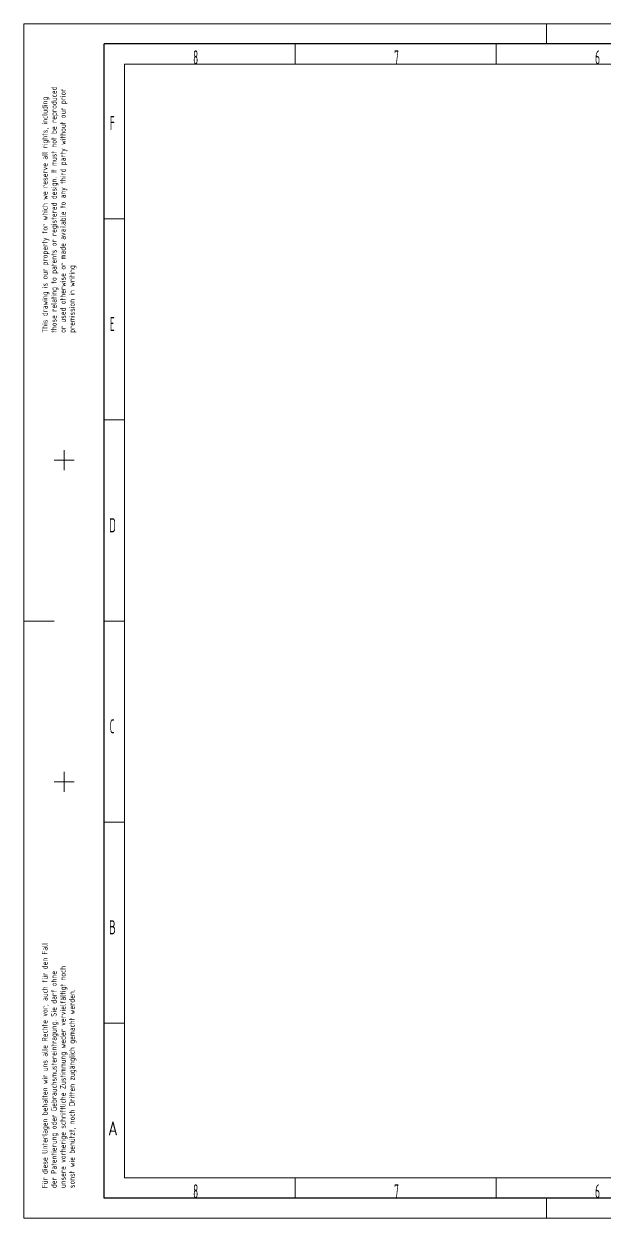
# Model space of a CAD drawing. Header units: millimetres. Extents: x 0 to 420, y 0 to 297.
# Drawn here: x 0 to 144.1, y 0 to 297 of the extents above; entities that cross this region are included whole.
import ezdxf
from ezdxf.lldxf.tags import DXFTag

# ---------------------------------------------------------------- set-up
doc = ezdxf.new("R2010")
doc.units = ezdxf.units.MM
doc.layers.add('1', color=7, linetype='Continuous', true_color=0xffffff)
doc.styles.add('iso-1', font='isocp.shx')
tags = doc.linetypes.add('DASHED', pattern=[25.72, 12.86, -12.86]).pattern_tags.tags
tags[6:7] = [DXFTag(74, 4), DXFTag(75, 0), DXFTag(340, '0'), DXFTag(46, 0.0), DXFTag(50, 0.0), DXFTag(44, 0.0), DXFTag(45, 0.0)]
tags[4:5] = [DXFTag(74, 4), DXFTag(75, 0), DXFTag(340, '0'), DXFTag(46, 0.0), DXFTag(50, 0.0), DXFTag(44, 0.0), DXFTag(45, 0.0)]

msp = doc.modelspace()

# ---------------------------------------------------------------- linework, layer by layer
at = {"layer": '1', "color": 4, "linetype": 'Continuous', "lineweight": 18}
for p, q in [((0, 297), (420, 297)), ((0, 0), (0, 297)), ((130, 297), (130, 292)), ((130, 5), (130, 0)), ((420, 0), (0, 0))]:
    msp.add_line(p, q, dxfattribs=at)
at = {"layer": '1', "color": 4, "linetype": 'Continuous', "lineweight": 25}
for p, q in [((20, 5), (20, 292)), ((415, 292), (20, 292)), ((415, 5), (20, 5))]:
    msp.add_line(p, q, dxfattribs=at)
at = {"layer": '1', "color": 1, "linetype": 'Continuous', "lineweight": 13}
for p, q in [((67.5, 292), (67.5, 287)), ((117.5, 292), (117.5, 287)), ((25, 287), (25, 10)), ((25, 287), (410, 287)), ((25, 248.5), (20, 248.5)), ((25, 198.5), (20, 198.5)), ((25, 148.5), (20, 148.5)), ((25, 98.5), (20, 98.5)), ((25, 48.5), (20, 48.5)), ((25, 10), (410, 10)), ((67.5, 10), (67.5, 5)), ((117.5, 10), (117.5, 5))]:
    msp.add_line(p, q, dxfattribs=at)
at = {"layer": '1', "color": 4, "linetype": 'DASHED', "lineweight": 18}
for p, q in [((10, 191), (10, 186)), ((7.5, 188.5), (12.5, 188.5)), ((10, 111), (10, 106)), ((7.5, 108.5), (12.5, 108.5))]:
    msp.add_line(p, q, dxfattribs=at)
at = {"layer": '1', "color": 1, "linetype": 'DASHED', "lineweight": 13}
msp.add_line((0, 148.5), (7.5, 148.5), dxfattribs=at)

# ---------------------------------------------------------------- texts
at = {"layer": '1', "color": 1, "linetype": 'Continuous', "lineweight": 13, "char_height": 3.5, "attachment_point": 7, "line_spacing_factor": 0.963855, "style": 'iso-1'}
for s, insert in [('\\W0.5404;8', (42.09, 286.93)), ('\\W0.5404;7', (92.09, 286.93)), ('\\W0.5404;6', (142.09, 286.93)), ('\\W0.5404;F', (21.37, 270.57)), ('\\W0.5404;E', (21.37, 220.57)), ('\\W0.6380;D', (21.17, 170.57)), ('\\W0.5104;C', (21.37, 120.57)), ('\\W0.6380;B', (21.17, 70.57)), ('\\W0.8300;A', (20.97, 20.57)), ('\\W0.5404;8', (42.09, 4.93)), ('\\W0.5404;7', (92.09, 4.93)), ('\\W0.5404;6', (142.09, 4.93))]:
    msp.add_mtext(s, dxfattribs=dict(at, insert=insert))
at = {"layer": '1', "color": 1, "linetype": 'Continuous', "lineweight": 13, "char_height": 1.4, "attachment_point": 7, "rotation": 90, "line_spacing_factor": 0.963855, "style": 'iso-1'}
for s, insert in [('\\W0.8412;This drawing is our property for which we reserve all rights, including\\Pthose relating to patents or registered design. It must not be reproduced\\Por used otherwise or made available to any third party without our prior\\Ppremission in writing', (13.06, 220.15)), ('\\W0.8424;Für diese Unterlagen behalten wir uns alle Rechte vor, auch für den Fall\\Pder Patentierung oder Gebrauchsmustereintragung. Sie darf ohne\\Punsere vorherige schriftliche Zustimmung weder vervielfältigt noch\\Psonst wie benützt, noch Dritten zugänglich gemacht werden.', (13.06, 7.46))]:
    msp.add_mtext(s, dxfattribs=dict(at, insert=insert))

doc.saveas('drawing.dxf')
